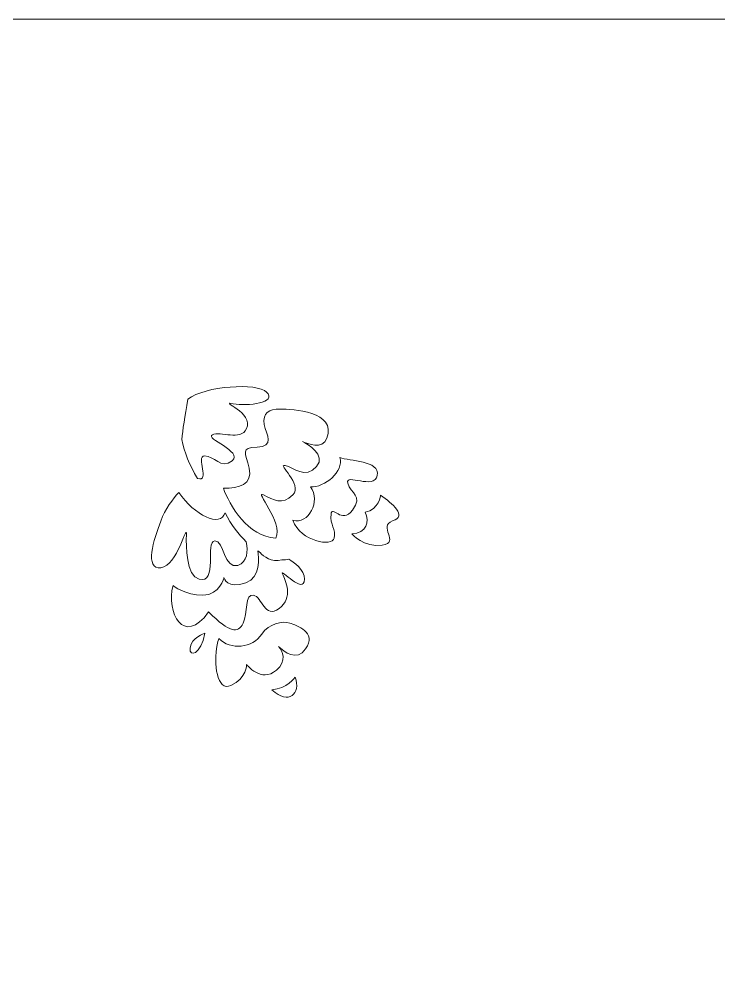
# Model space of a CAD drawing. Header units: inches. Extents: x -622 to 5817, y -2318 to 2869.
# Drawn here: x 5289.2 to 5469, y -355.1 to -110.2 of the extents above; entities that cross this region are included whole.
import ezdxf

# ---------------------------------------------------------------- set-up
doc = ezdxf.new("R2010")
doc.units = ezdxf.units.IN
doc.header["$MEASUREMENT"] = 0
doc.layers.add('Layer 1', color=7, linetype='Continuous')

# ---------------------------------------------------------------- blocks, each defined once
blk = doc.blocks.new('block 2')
at = {"layer": 'Layer 1', "lineweight": 0}
blk.add_lwpolyline([(4837.36, -110.19), (4837.36, -1089.81), (5816.98, -1089.81), (5816.98, -110.19), (4837.36, -110.19)], dxfattribs=at)
for points, knots in [([(5344.2, -208.95), (5340.36, -208.22), (5349.61, -211.25), (5347.66, -215.35), (5346.14, -218.56), (5340.94, -215.96), (5338.88, -216.92), (5336.81, -217.87), (5346.88, -221.22), (5343.96, -223.58), (5341.04, -225.93), (5339.33, -222.22), (5336.88, -222.35), (5334.44, -222.48), (5338.51, -229.1), (5335.08, -228.19), (5333, -224.75), (5331.66, -221.33), (5331.02, -218.17), (5331.24, -215.54), (5331.86, -212.35), (5332.62, -207.79), (5337.01, -204.29), (5350.39, -203.56), (5352.82, -205.96), (5355.59, -208.68), (5348.04, -209.67), (5344.2, -208.95)], [0, 0, 0, 0, 1, 1, 1, 2, 2, 2, 3, 3, 3, 4, 4, 4, 5, 5, 5, 6, 6, 6, 7, 7, 7, 8, 8, 8, 9, 9, 9, 9]), ([(5368.32, -217.81), (5367.21, -220.83), (5363.26, -219.23), (5362, -218.62), (5363.43, -219.37), (5368.18, -222.16), (5365.67, -225.04), (5362.72, -228.41), (5359.76, -225.27), (5357.54, -224.8), (5355.32, -224.32), (5362.28, -229.62), (5359.55, -232.38), (5356.82, -235.14), (5354.63, -233.65), (5352.03, -232.36), (5349.43, -231.06), (5357.3, -239.43), (5355.15, -243.43), (5348.04, -243.21), (5343.21, -234.94), (5341.72, -230.62), (5345.78, -230.75), (5349.27, -229.63), (5348.37, -225.54), (5347.48, -221.45), (5345.89, -220.18), (5350.37, -220.11), (5354.84, -220.04), (5352.9, -216.93), (5352.17, -214.27), (5351.85, -211.41), (5353.31, -210.24), (5356.35, -210.33), (5359.4, -210.42), (5370.89, -210.81), (5368.32, -217.81)], [0, 0, 0, 0, 1, 1, 1, 2, 2, 2, 3, 3, 3, 4, 4, 4, 5, 5, 5, 6, 6, 6, 7, 7, 7, 8, 8, 8, 9, 9, 9, 10, 10, 10, 11, 11, 11, 12, 12, 12, 12]), ([(5371.63, -222.78), (5374.04, -223.67), (5381.97, -223.5), (5381.25, -227.34), (5380.52, -231.18), (5372.93, -226.68), (5373.67, -229.35), (5374.4, -232.01), (5377.64, -232.52), (5374.88, -236.3), (5372.12, -240.08), (5369.64, -234.72), (5369.36, -237.35), (5369.08, -239.98), (5370.66, -241.25), (5370.19, -243.47), (5369.72, -245.69), (5361.63, -244.43), (5359.56, -238.88), (5363.59, -240.02), (5366.82, -234.02), (5364.08, -230.28), (5367.73, -230.59), (5372.74, -226.27), (5371.63, -222.78)], [0, 0, 0, 0, 1, 1, 1, 2, 2, 2, 3, 3, 3, 4, 4, 4, 5, 5, 5, 6, 6, 6, 7, 7, 7, 8, 8, 8, 8]), ([(5342.14, -236.94), (5343.7, -240.06), (5345.61, -242.53), (5347.6, -244.41), (5347.97, -246.84), (5348.01, -249.61), (5345.39, -250.45), (5341.9, -251.56), (5341.92, -244.04), (5339.48, -244.17), (5337.03, -244.3), (5340.27, -255.28), (5335.52, -254.01), (5332.09, -253.1), (5332.12, -245.58), (5332.21, -242.53), (5332.3, -239.49), (5329.93, -250.59), (5325.65, -251.07), (5321.37, -251.56), (5323.83, -243.91), (5325.61, -239.08), (5326.74, -236), (5328.84, -233.29), (5330.23, -231.73), (5334.28, -237.55), (5340.93, -240.93), (5342.14, -236.94)], [0, 0, 0, 0, 1, 1, 1, 2, 2, 2, 3, 3, 3, 4, 4, 4, 5, 5, 5, 6, 6, 6, 7, 7, 7, 8, 8, 8, 9, 9, 9, 9]), ([(5382.54, -245.27), (5377.84, -245.94), (5374.7, -242.39), (5374.7, -242.39), (5378.57, -242.1), (5379.26, -239.27), (5378.12, -236.8), (5381.8, -236.1), (5382.11, -232.45), (5382.11, -232.45), (5385.09, -234.57), (5389.06, -237.74), (5385.16, -239.05), (5381.26, -240.35), (5387.23, -244.6), (5382.54, -245.27)], [0, 0, 0, 0, 1, 1, 1, 2, 2, 2, 3, 3, 3, 4, 4, 4, 5, 5, 5, 5]), ([(5356.91, -252.63), (5357.67, -254.27), (5359.77, -258.81), (5356.03, -261.54), (5352.29, -264.28), (5351.65, -258.57), (5349.42, -258.09), (5347.2, -257.62), (5348.07, -262.73), (5346.77, -265.33), (5345.47, -267.93), (5343.44, -267.87), (5337.91, -262.42), (5331.54, -271.38), (5326.93, -262.5), (5328.77, -255.64), (5328.77, -255.64), (5331.94, -258.18), (5336.42, -258.11), (5340.89, -258.04), (5341.84, -253.6), (5341.84, -253.6), (5341.84, -253.6), (5342.76, -256.67), (5347.49, -254.98), (5351.39, -253.59), (5350.83, -248.46), (5350.52, -246.72), (5350.72, -246.85), (5350.93, -247), (5351.14, -247.12), (5352.1, -248.21), (5354.01, -249.71), (5356.76, -249.04), (5357.4, -249.07), (5357.98, -248.99), (5358.5, -248.85), (5359.65, -249.54), (5362.63, -251.56), (5362.56, -254.02), (5362.43, -258.2), (5356.14, -250.98), (5356.91, -252.63)], [0, 0, 0, 0, 1, 1, 1, 2, 2, 2, 3, 3, 3, 4, 4, 4, 5, 5, 5, 6, 6, 6, 7, 7, 7, 8, 8, 8, 9, 9, 9, 10, 10, 10, 11, 11, 11, 12, 12, 12, 13, 13, 13, 14, 14, 14, 14]), ([(5355.89, -271.26), (5356.87, -272.5), (5358.18, -275), (5355.35, -277.38), (5351.39, -280.71), (5347.67, -275.93), (5347.67, -275.93), (5347.67, -275.93), (5347.77, -279.38), (5343.64, -281.29), (5340.01, -282.98), (5339.17, -275.56), (5340.1, -270.89), (5340.22, -270.27), (5340.37, -269.7), (5340.55, -269.21), (5343.51, -272.35), (5349.22, -271.7), (5351.56, -268.12), (5353.32, -265.43), (5356.95, -264.62), (5358.76, -265.28), (5360.57, -265.95), (5365.81, -267.53), (5362.83, -271.91), (5360.57, -275.24), (5357.32, -272.68), (5355.89, -271.26)], [0, 0, 0, 0, 1, 1, 1, 2, 2, 2, 3, 3, 3, 4, 4, 4, 5, 5, 5, 6, 6, 6, 7, 7, 7, 8, 8, 8, 9, 9, 9, 9]), ([(5336.93, -267.88), (5335.96, -273.34), (5332.88, -274.26), (5333.16, -271.63), (5333.45, -268.99), (5336.93, -267.88), (5336.93, -267.88)], [0, 0, 0, 0, 1, 1, 1, 2, 2, 2, 2]), ([(5354.18, -282.42), (5358.05, -282.13), (5360.17, -279.15), (5360.17, -279.15), (5361.67, -283.46), (5358.53, -286.42), (5354.18, -282.42)], [0, 0, 0, 0, 1, 1, 1, 2, 2, 2, 2])]:
    blk.add_open_spline(points, degree=3, knots=knots, dxfattribs=at)

msp = doc.modelspace()

# ---------------------------------------------------------------- block references
at = {"layer": 'Layer 1'}
msp.add_blockref('block 2', (0, 0), dxfattribs=at)

doc.saveas('drawing.dxf')
